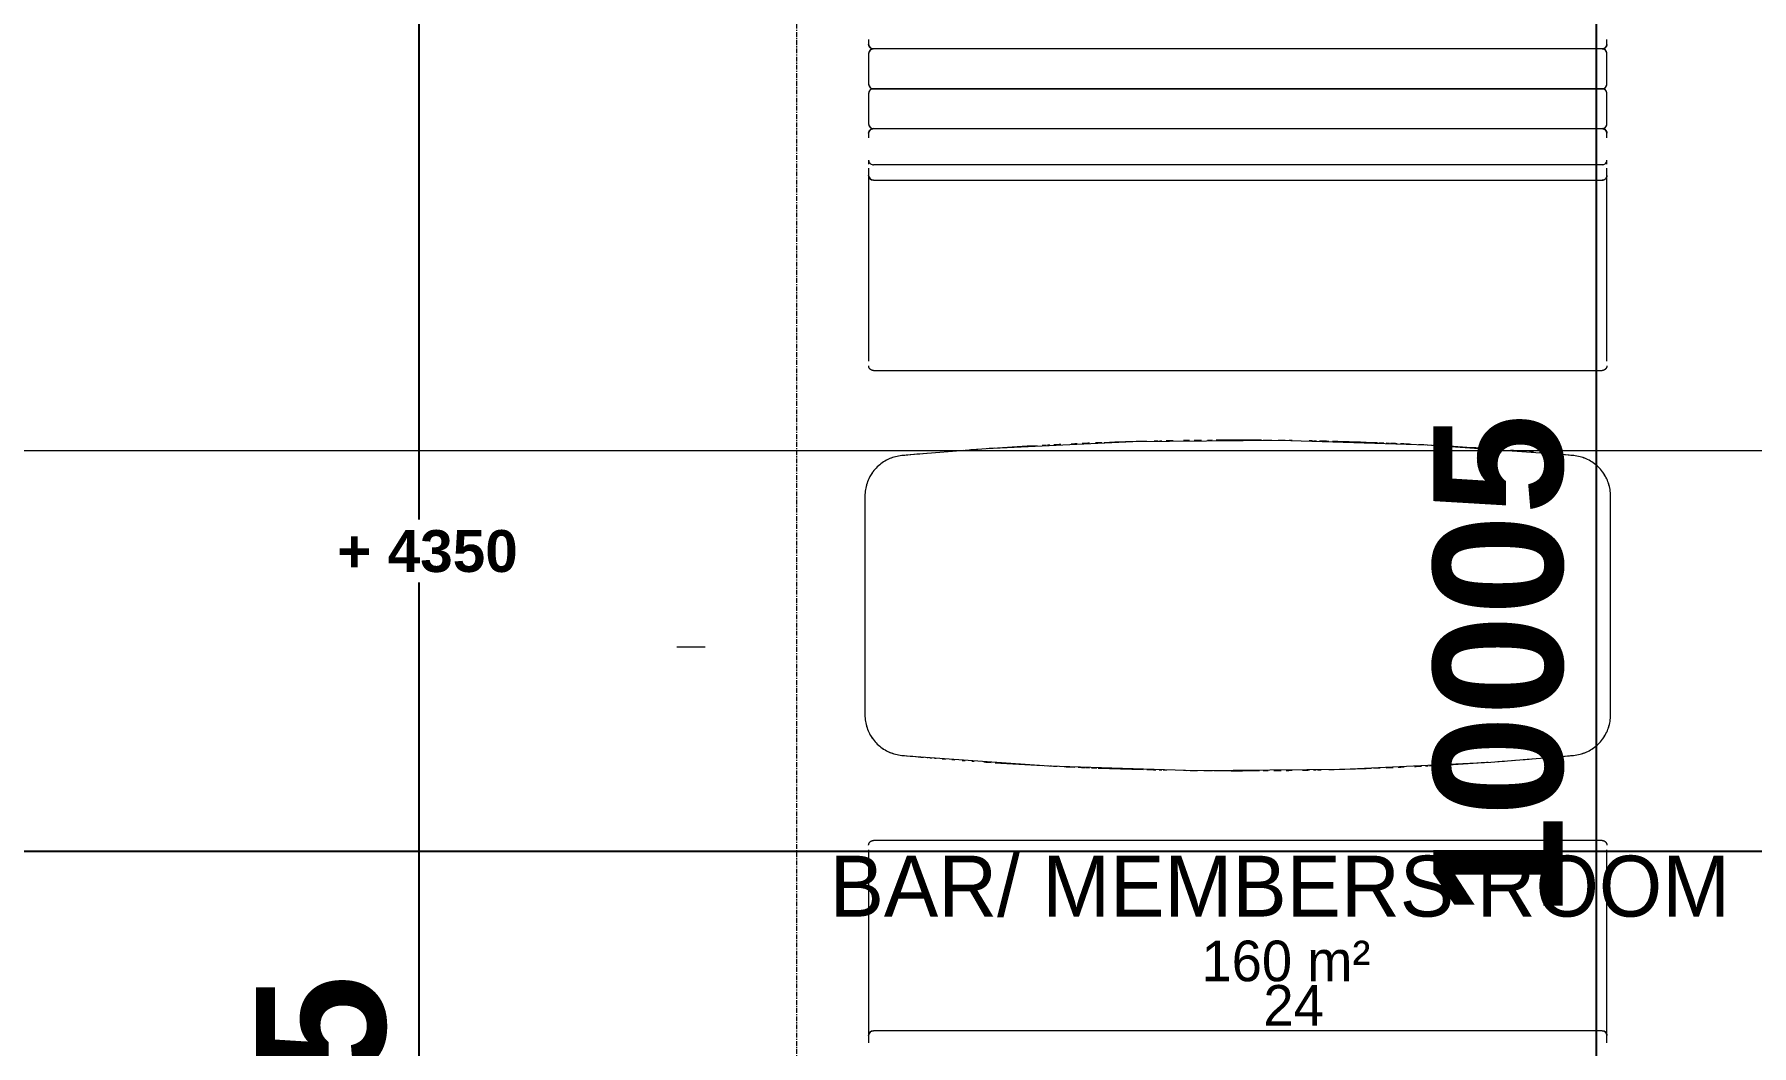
# Model space of a CAD drawing. Header units: inches. Extents: x 22 to 382261, y 22 to 371281.
# Drawn here: x 40439 to 45092, y 172039 to 174780 of the extents above; entities that cross this region are included whole.
import ezdxf

# ---------------------------------------------------------------- set-up
doc = ezdxf.new("R2010")
doc.units = ezdxf.units.IN
doc.header["$MEASUREMENT"] = 0
doc.linetypes.add('Grid Line 1_2_', pattern=[22.225, 12.7, -3.175, 3.175, -3.175])
for name, color, linetype, lineweight in [('A-ANNO-DIMS', 211, 'Continuous', 9), ('A-AREA-IDEN', 2, 'Continuous', 9), ('G-ANNO-DIMS', 111, 'Continuous', 9), ('G-ANNO-SYMB', 111, 'Continuous', 9), ('I-FURN', 30, 'Continuous', 9), ('S-GRID', 1, 'Continuous', 9)]:
    doc.layers.add(name, color=color, linetype=linetype, lineweight=lineweight)
doc.styles.add('Arial_B', font='arialbd.ttf', dxfattribs={"height": 350.793651})
doc.styles.add('Arial_B_1', font='arialbd.ttf', dxfattribs={"height": 180.555556})
doc.styles.add('Century Gothic_1', font='GOTHIC.TTF', dxfattribs={"height": 1})
doc.styles.add('Gill Sans MT', font='GIL_____.TTF', dxfattribs={"height": 262.5})
doc.dimstyles.new('2', dxfattribs={"dimscale": 304.8, "dimtxt": 346.888196, "dimasz": 0.221354, "dimexe": 1.338583, "dimexo": 0.0625, "dimgap": 0.278871, "dimtad": 1, "dimdec": 0, "dimzin": 0, "dimdsep": 46, "dimtxsty": 'Arial_B', "dimblk1": 'OBLIQUE', "dimblk2": 'OBLIQUE', "dimsah": 1, "dimcen": 0.09, "dimdle": 0.557743, "dimazin": 0, "dimtfac": 1, "dimtdec": 4, "dimtix": 1, "dimtmove": 0, "dimatfit": 3, "dimfxl": 0.557743, "dimfxlon": 1, "dimtvp": 1, "dimtolj": 1, "dimtzin": 0, "dimarcsym": 2})

# ---------------------------------------------------------------- blocks, each defined once
blk = doc.blocks.new('DGGFRG - DGGFRG-V17-02-FIRST FLOOR DIM - PART B')
at = {"layer": 'I-FURN'}
for p, q in [((-1000, 1185.1), (-1000, 662.2)), ((1000, 662.2), (1000, 1185.1)), ((-987.3, 1152.4), (987.3, 1152.4)), ((-987.3, 1152.3), (987.3, 1152.3)), ((-987.3, 636.8), (987.3, 636.8)), ((-743.2, 419.9), (-750.8, 419.4)), ((-716.4, 421.9), (-722.9, 421.4)), ((-704.8, 422.7), (-707.5, 422.6)), ((-519.1, 434.1), (-529.9, 433.6)), ((-508.8, 434.7), (-515.5, 434.3)), ((-441.8, 437.9), (-450.9, 437.5)), ((-434.7, 438.2), (-440.7, 437.9)), ((-368.7, 440.8), (-385.7, 440.2)), ((-215.6, 445.3), (-226.3, 445.1)), ((-205.2, 445.5), (-212, 445.4)), ((-138.3, 446.7), (-147.3, 446.6)), ((-131, 446.8), (-137.1, 446.7)), ((-69, 447.4), (-82.1, 447.3)), ((147.3, 446.6), (139.1, 446.7)), ((202.5, 445.6), (193.5, 445.8)), ((213, 445.4), (205.4, 445.5)), ((396, 439.8), (381.7, 440.3)), ((411.5, 439.2), (401.6, 439.6)), ((450.1, 437.5), (441.1, 437.9)), ((524.3, 433.9), (515.1, 434.4)), ((720.4, 421.6), (714.1, 422.1)), ((746.7, 419.7), (738.8, 420.3)), ((774.4, 417.6), (766.7, 418.2)), ((801.2, 415.5), (791.4, 416.2)), ((821.4, 413.8), (817.2, 414.1)), ((834.1, 412.7), (828.7, 413.2)), ((841.9, 412.1), (839.1, 412.3)), ((-1010, 296.5), (-1010, -296.5)), ((1010, -296.5), (1010, 296.5)), ((-841.9, -412.1), (-839.2, -412.3)), ((-834.1, -412.8), (-828.8, -413.2)), ((-821.4, -413.8), (-817.3, -414.2)), ((-801.2, -415.5), (-790.7, -416.3)), ((-774.4, -417.6), (-766.8, -418.2)), ((-746.6, -419.7), (-738.9, -420.3)), ((-720.4, -421.7), (-714.2, -422.1)), ((-524.3, -433.9), (-515.1, -434.4)), ((-450.1, -437.6), (-441.2, -438)), ((-411.5, -439.2), (-401.7, -439.6)), ((-396, -439.9), (-381.8, -440.4)), ((-212.9, -445.5), (-205.4, -445.6)), ((-202.6, -445.7), (-193.5, -445.9)), ((-147.2, -446.7), (-139.1, -446.8)), ((69, -447.5), (82.1, -447.4)), ((131.1, -446.9), (137.1, -446.8)), ((138.2, -446.8), (147.2, -446.7)), ((205.3, -445.6), (212, -445.5)), ((215.6, -445.4), (226.3, -445.2)), ((368.7, -440.9), (385.7, -440.3)), ((434.7, -438.3), (440.8, -438)), ((441.8, -437.9), (450.9, -437.5)), ((508.8, -434.7), (515.6, -434.4)), ((519.1, -434.2), (529.9, -433.6)), ((704.8, -422.8), (707.5, -422.6)), ((716.5, -421.9), (722.9, -421.5)), ((743.3, -420), (750.9, -419.4)), ((987.3, -636.8), (-987.3, -636.8)), ((-1000, -662.2), (-1000, -1185.1)), ((1000, -1185.1), (1000, -662.2)), ((987.3, -1152.3), (-987.3, -1152.3)), ((987.3, -1152.4), (-987.3, -1152.4)), ((-1000, -1195.8), (-1000, -1206.4)), ((-987.3, -1194.3), (987.3, -1194.3)), ((1000, -1206.4), (1000, -1195.8)), ((-1000, -1266.8), (-1000, -1273)), ((-1000, -1266.8), (-1000, -1273)), ((-1000, -1273), (-1000, -1279.4)), ((987.3, -1292.1), (-987.3, -1292.1)), ((994.6, -1289.8), (994.2, -1290)), ((995.4, -1289.1), (995, -1289.5)), ((1000, -1273), (1000, -1266.8)), ((1000, -1273), (1000, -1266.8)), ((1000, -1279.4), (1000, -1273)), ((-1000, -1304.8), (-1000, -1387.3)), ((1000, -1387.3), (1000, -1304.8)), ((-987.3, -1400), (987.3, -1400))]:
    blk.add_line(p, q, dxfattribs=at)
at = {"layer": 'I-FURN', "flags": 128}
for points in [[(-987.3, 1152.3), (-987.8, 1152.3), (-988.3, 1152.3), (-988.8, 1152.4), (-989.3, 1152.4), (-989.8, 1152.5), (-990.3, 1152.6), (-990.8, 1152.8), (-991.3, 1152.9), (-991.8, 1153.1), (-992.2, 1153.3), (-992.7, 1153.5), (-993.2, 1153.7), (-993.6, 1154), (-994, 1154.2), (-994.5, 1154.5), (-994.9, 1154.8), (-995.3, 1155.1), (-995.7, 1155.4), (-996, 1155.8), (-996.4, 1156.1), (-996.8, 1156.5), (-997.1, 1156.9), (-997.4, 1157.3), (-997.7, 1157.7), (-998, 1158.1), (-998.3, 1158.5), (-998.5, 1159), (-998.7, 1159.4), (-998.9, 1159.9), (-999.1, 1160.4), (-999.3, 1160.8), (-999.5, 1161.3), (-999.6, 1161.8), (-999.7, 1162.3), (-999.8, 1162.8), (-999.9, 1163.3), (-999.9, 1163.8), (-1000, 1164.3), (-1000, 1164.8), (-1000, 1165)], [(1000, 1165), (1000, 1164.5), (1000, 1164), (999.9, 1163.5), (999.8, 1162.9), (999.7, 1162.4), (999.6, 1162), (999.5, 1161.5), (999.4, 1161), (999.2, 1160.5), (999, 1160), (998.8, 1159.6), (998.6, 1159.1), (998.3, 1158.7), (998.1, 1158.2), (997.8, 1157.8), (997.5, 1157.4), (997.2, 1157), (996.8, 1156.6), (996.5, 1156.2), (996.1, 1155.9), (995.8, 1155.5), (995.4, 1155.2), (995, 1154.9), (994.6, 1154.6), (994.2, 1154.3), (993.7, 1154), (993.3, 1153.8), (992.8, 1153.5), (992.4, 1153.3), (991.9, 1153.1), (991.4, 1153), (990.9, 1152.8), (990.5, 1152.7), (990, 1152.6), (989.5, 1152.5), (989, 1152.4), (988.5, 1152.3), (987.9, 1152.3), (987.4, 1152.3), (987.3, 1152.3)], [(-987.3, 636.8), (-987.8, 636.8), (-988.3, 636.9), (-988.8, 636.9), (-989.3, 637), (-989.8, 637.1), (-990.3, 637.2), (-990.8, 637.3), (-991.3, 637.5), (-991.8, 637.6), (-992.2, 637.8), (-992.7, 638), (-993.2, 638.3), (-993.6, 638.5), (-994, 638.8), (-994.5, 639), (-994.9, 639.3), (-995.3, 639.6), (-995.7, 640), (-996, 640.3), (-996.4, 640.7), (-996.8, 641), (-997.1, 641.4), (-997.4, 641.8), (-997.7, 642.2), (-998, 642.7), (-998.3, 643.1), (-998.5, 643.5), (-998.7, 644), (-998.9, 644.4), (-999.1, 644.9), (-999.3, 645.4), (-999.5, 645.9), (-999.6, 646.4), (-999.7, 646.9), (-999.8, 647.4), (-999.9, 647.9), (-999.9, 648.4), (-1000, 648.9), (-1000, 649.4), (-1000, 649.5)], [(1000, 649.5), (1000, 649), (1000, 648.5), (999.9, 648), (999.8, 647.5), (999.7, 647), (999.6, 646.5), (999.5, 646), (999.4, 645.5), (999.2, 645), (999, 644.6), (998.8, 644.1), (998.6, 643.7), (998.3, 643.2), (998.1, 642.8), (997.8, 642.3), (997.5, 641.9), (997.2, 641.5), (996.8, 641.1), (996.5, 640.8), (996.1, 640.4), (995.8, 640.1), (995.4, 639.7), (995, 639.4), (994.6, 639.1), (994.2, 638.8), (993.7, 638.6), (993.3, 638.3), (992.8, 638.1), (992.4, 637.9), (991.9, 637.7), (991.4, 637.5), (990.9, 637.4), (990.5, 637.2), (990, 637.1), (989.5, 637), (989, 636.9), (988.5, 636.9), (987.9, 636.8), (987.4, 636.8), (987.3, 636.8)], [(910, 406.1), (511.7, 434.5), (112.5, 447), (-286.9, 443.5), (-685.8, 424.1), (-910, 406.1)], [(-910, 406.1), (-914.4, 405.6), (-918.7, 404.9), (-923.1, 404.1), (-927.3, 403.1), (-931.6, 401.9), (-935.8, 400.6), (-939.9, 399.1), (-944, 397.4), (-948, 395.5), (-951.9, 393.5), (-955.7, 391.4), (-959.5, 389.1), (-963.1, 386.6), (-966.7, 384), (-970.1, 381.3), (-973.5, 378.4), (-976.7, 375.4), (-979.8, 372.3), (-982.7, 369), (-985.6, 365.7), (-988.3, 362.2), (-990.8, 358.6), (-993.2, 354.9), (-995.5, 351.2), (-997.6, 347.3), (-999.5, 343.4), (-1001.3, 339.3), (-1003, 335.2), (-1004.4, 331.1), (-1005.7, 326.9), (-1006.9, 322.6), (-1007.8, 318.4), (-1008.6, 314), (-1009.2, 309.7), (-1009.7, 305.3), (-1009.9, 300.9), (-1010, 296.5)], [(1010, 296.5), (1009.9, 300.9), (1009.6, 305.3), (1009.2, 309.7), (1008.6, 314.1), (1007.8, 318.4), (1006.8, 322.7), (1005.7, 326.9), (1004.4, 331.1), (1002.9, 335.3), (1001.3, 339.4), (999.5, 343.4), (997.6, 347.3), (995.5, 351.2), (993.2, 355), (990.8, 358.7), (988.2, 362.2), (985.5, 365.7), (982.7, 369.1), (979.7, 372.3), (976.6, 375.5), (973.4, 378.5), (970.1, 381.3), (966.6, 384.1), (963.1, 386.7), (959.4, 389.1), (955.7, 391.4), (951.8, 393.6), (947.9, 395.6), (943.9, 397.4), (939.9, 399.1), (935.7, 400.6), (931.5, 401.9), (927.3, 403.1), (923, 404.1), (918.7, 404.9), (914.3, 405.6), (910, 406.1)], [(-1010, -296.5), (-1009.9, -300.9), (-1009.6, -305.3), (-1009.2, -309.7), (-1008.6, -314.1), (-1007.8, -318.4), (-1006.8, -322.7), (-1005.7, -326.9), (-1004.4, -331.1), (-1002.9, -335.3), (-1001.3, -339.4), (-999.5, -343.4), (-997.6, -347.3), (-995.5, -351.2), (-993.2, -355), (-990.8, -358.7), (-988.2, -362.2), (-985.5, -365.7), (-982.7, -369.1), (-979.7, -372.3), (-976.6, -375.5), (-973.4, -378.5), (-970.1, -381.3), (-966.6, -384.1), (-963.1, -386.7), (-959.4, -389.1), (-955.7, -391.4), (-951.8, -393.6), (-947.9, -395.6), (-943.9, -397.4), (-939.9, -399.1), (-935.7, -400.6), (-931.5, -401.9), (-927.3, -403.1), (-923, -404.1), (-918.7, -404.9), (-914.3, -405.6), (-910.1, -406.1)], [(910.1, -406.1), (914.4, -405.6), (918.8, -404.9), (923.1, -404.1), (927.4, -403.1), (931.6, -401.9), (935.8, -400.6), (939.9, -399), (944, -397.4), (948, -395.5), (951.9, -393.5), (955.8, -391.4), (959.5, -389.1), (963.2, -386.6), (966.7, -384), (970.1, -381.3), (973.5, -378.4), (976.7, -375.4), (979.8, -372.3), (982.7, -369), (985.6, -365.7), (988.3, -362.2), (990.8, -358.6), (993.2, -354.9), (995.5, -351.1), (997.6, -347.3), (999.6, -343.3), (1001.3, -339.3), (1003, -335.2), (1004.4, -331.1), (1005.7, -326.9), (1006.9, -322.6), (1007.8, -318.3), (1008.6, -314), (1009.2, -309.6), (1009.7, -305.3), (1009.9, -300.9), (1010, -296.5)], [(-910.1, -406.1), (-512.7, -434.5), (-114.5, -447.1), (283.9, -443.7), (681.8, -424.4), (910.1, -406.1)], [(-1000, -649.5), (-1000, -649), (-1000, -648.5), (-999.9, -648), (-999.8, -647.5), (-999.7, -647), (-999.6, -646.5), (-999.5, -646), (-999.4, -645.5), (-999.2, -645), (-999, -644.6), (-998.8, -644.1), (-998.6, -643.7), (-998.3, -643.2), (-998.1, -642.8), (-997.8, -642.3), (-997.5, -641.9), (-997.2, -641.5), (-996.8, -641.1), (-996.5, -640.8), (-996.1, -640.4), (-995.8, -640.1), (-995.4, -639.7), (-995, -639.4), (-994.6, -639.1), (-994.2, -638.8), (-993.7, -638.6), (-993.3, -638.3), (-992.8, -638.1), (-992.4, -637.9), (-991.9, -637.7), (-991.4, -637.5), (-990.9, -637.4), (-990.5, -637.2), (-990, -637.1), (-989.5, -637), (-989, -636.9), (-988.5, -636.9), (-987.9, -636.8), (-987.4, -636.8), (-987.3, -636.8)], [(987.3, -636.8), (987.8, -636.8), (988.3, -636.9), (988.8, -636.9), (989.3, -637), (989.8, -637.1), (990.3, -637.2), (990.8, -637.3), (991.3, -637.5), (991.8, -637.6), (992.2, -637.8), (992.7, -638), (993.2, -638.3), (993.6, -638.5), (994, -638.8), (994.5, -639), (994.9, -639.3), (995.3, -639.6), (995.7, -640), (996, -640.3), (996.4, -640.7), (996.8, -641), (997.1, -641.4), (997.4, -641.8), (997.7, -642.2), (998, -642.7), (998.3, -643.1), (998.5, -643.5), (998.7, -644), (998.9, -644.4), (999.1, -644.9), (999.3, -645.4), (999.5, -645.9), (999.6, -646.4), (999.7, -646.9), (999.8, -647.4), (999.9, -647.9), (999.9, -648.4), (1000, -648.9), (1000, -649.4), (1000, -649.5)], [(-1000, -1165), (-1000, -1164.5), (-1000, -1164), (-999.9, -1163.5), (-999.8, -1162.9), (-999.7, -1162.4), (-999.6, -1162), (-999.5, -1161.5), (-999.4, -1161), (-999.2, -1160.5), (-999, -1160), (-998.8, -1159.6), (-998.6, -1159.1), (-998.3, -1158.7), (-998.1, -1158.2), (-997.8, -1157.8), (-997.5, -1157.4), (-997.2, -1157), (-996.8, -1156.6), (-996.5, -1156.2), (-996.1, -1155.9), (-995.8, -1155.5), (-995.4, -1155.2), (-995, -1154.9), (-994.6, -1154.6), (-994.2, -1154.3), (-993.7, -1154), (-993.3, -1153.8), (-992.8, -1153.5), (-992.4, -1153.3), (-991.9, -1153.1), (-991.4, -1153), (-990.9, -1152.8), (-990.5, -1152.7), (-990, -1152.6), (-989.5, -1152.5), (-989, -1152.4), (-988.5, -1152.3), (-987.9, -1152.3), (-987.4, -1152.3), (-987.3, -1152.3)], [(987.3, -1152.3), (987.8, -1152.3), (988.3, -1152.3), (988.8, -1152.4), (989.3, -1152.4), (989.8, -1152.5), (990.3, -1152.6), (990.8, -1152.8), (991.3, -1152.9), (991.8, -1153.1), (992.2, -1153.3), (992.7, -1153.5), (993.2, -1153.7), (993.6, -1154), (994, -1154.2), (994.5, -1154.5), (994.9, -1154.8), (995.3, -1155.1), (995.7, -1155.4), (996, -1155.8), (996.4, -1156.1), (996.8, -1156.5), (997.1, -1156.9), (997.4, -1157.3), (997.7, -1157.7), (998, -1158.1), (998.3, -1158.5), (998.5, -1159), (998.7, -1159.4), (998.9, -1159.9), (999.1, -1160.4), (999.3, -1160.8), (999.5, -1161.3), (999.6, -1161.8), (999.7, -1162.3), (999.8, -1162.8), (999.9, -1163.3), (999.9, -1163.8), (1000, -1164.3), (1000, -1164.8), (1000, -1165)], [(-997.7, -1286.6), (-998, -1286.2), (-998.3, -1285.8), (-998.5, -1285.3), (-998.7, -1284.9), (-998.9, -1284.4), (-999.1, -1284), (-999.3, -1283.5), (-999.5, -1283), (-999.6, -1282.5), (-999.7, -1282), (-999.8, -1281.5), (-999.9, -1281), (-999.9, -1280.5), (-1000, -1280)], [(-997.7, -1286.6), (-998, -1286.2), (-998.3, -1285.8), (-998.5, -1285.3), (-998.7, -1284.9), (-998.9, -1284.4), (-999.1, -1284), (-999.3, -1283.5), (-999.5, -1283), (-999.6, -1282.5), (-999.7, -1282), (-999.8, -1281.5), (-999.9, -1281), (-999.9, -1280.5), (-1000, -1280)], [(-987.3, -1292.1), (-987.8, -1292.1), (-988.3, -1292.1), (-988.8, -1292.1), (-989.3, -1292.2), (-989.8, -1292.3), (-990.3, -1292.4), (-990.8, -1292.5), (-991.3, -1292.7), (-991.8, -1292.9), (-992.2, -1293.1), (-992.7, -1293.3), (-993.2, -1293.5), (-993.6, -1293.7), (-994, -1294), (-994.5, -1294.3), (-994.9, -1294.6), (-995.3, -1294.9), (-995.7, -1295.2), (-996, -1295.5), (-996.4, -1295.9), (-996.8, -1296.3), (-997.1, -1296.7), (-997.4, -1297.1), (-997.7, -1297.5), (-998, -1297.9), (-998.3, -1298.3), (-998.5, -1298.8), (-998.7, -1299.2), (-998.9, -1299.7), (-999.1, -1300.1), (-999.3, -1300.6), (-999.5, -1301.1), (-999.6, -1301.6), (-999.7, -1302.1), (-999.8, -1302.6), (-999.9, -1303.1), (-999.9, -1303.6), (-1000, -1304.1), (-1000, -1304.6), (-1000, -1304.8)], [(-987.3, -1292.1), (-987.8, -1292), (-988.3, -1292), (-988.8, -1292), (-989.3, -1291.9), (-989.8, -1291.8), (-990.3, -1291.7), (-990.8, -1291.6), (-991.3, -1291.4), (-991.8, -1291.2), (-992.2, -1291), (-992.7, -1290.8), (-993.2, -1290.6), (-993.6, -1290.4), (-994, -1290.1), (-994.5, -1289.8), (-994.9, -1289.5), (-995.3, -1289.2), (-995.7, -1288.9), (-996, -1288.6), (-996.4, -1288.2), (-996.8, -1287.8), (-997.1, -1287.4), (-997.4, -1287)], [(-987.3, -1292.1), (-987.8, -1292), (-988.3, -1292), (-988.8, -1292), (-989.3, -1291.9), (-989.8, -1291.8), (-990.3, -1291.7), (-990.8, -1291.6), (-991.3, -1291.4), (-991.8, -1291.2), (-992.2, -1291), (-992.7, -1290.8), (-993.2, -1290.6), (-993.6, -1290.4), (-994, -1290.1), (-994.5, -1289.8), (-994.9, -1289.5), (-995.3, -1289.2), (-995.7, -1288.9), (-996, -1288.6), (-996.4, -1288.2), (-996.8, -1287.8), (-997.1, -1287.4), (-997.4, -1287)], [(993.3, -1290.6), (992.8, -1290.8), (992.4, -1291), (991.9, -1291.2), (991.4, -1291.4), (990.9, -1291.5), (990.5, -1291.7), (990, -1291.8), (989.5, -1291.9), (989, -1291.9), (988.5, -1292), (987.9, -1292), (987.4, -1292.1), (987.3, -1292.1)], [(990.5, -1291.7), (990, -1291.8), (989.5, -1291.9), (989, -1291.9), (988.5, -1292), (987.9, -1292), (987.4, -1292.1), (987.3, -1292.1)], [(1000, -1304.8), (1000, -1304.2), (1000, -1303.7), (999.9, -1303.2), (999.8, -1302.7), (999.7, -1302.2), (999.6, -1301.7), (999.5, -1301.2), (999.4, -1300.8), (999.2, -1300.3), (999, -1299.8), (998.8, -1299.3), (998.6, -1298.9), (998.3, -1298.4), (998.1, -1298), (997.8, -1297.6), (997.5, -1297.2), (997.2, -1296.8), (996.8, -1296.4), (996.5, -1296), (996.1, -1295.6), (995.8, -1295.3), (995.4, -1295), (995, -1294.6), (994.6, -1294.3), (994.2, -1294.1), (993.7, -1293.8), (993.3, -1293.5), (992.8, -1293.3), (992.4, -1293.1), (991.9, -1292.9), (991.4, -1292.7), (990.9, -1292.6), (990.5, -1292.4), (990, -1292.3), (989.5, -1292.2), (989, -1292.2), (988.5, -1292.1), (987.9, -1292.1), (987.4, -1292.1), (987.3, -1292.1)], [(993.3, -1290.6), (992.8, -1290.8), (992.4, -1291)], [(1000, -1279.4), (1000, -1279.9), (1000, -1280.4), (999.9, -1280.9), (999.8, -1281.4), (999.7, -1281.9), (999.6, -1282.4), (999.5, -1282.9), (999.4, -1283.3), (999.2, -1283.8), (999, -1284.3), (998.8, -1284.8), (998.6, -1285.2), (998.3, -1285.7), (998.1, -1286.1), (997.8, -1286.5), (997.5, -1286.9), (997.2, -1287.3), (996.8, -1287.7), (996.5, -1288.1), (996.1, -1288.5), (995.8, -1288.8), (995.4, -1289.1), (995, -1289.5), (994.6, -1289.8), (994.2, -1290)], [(998.3, -1285.7), (998.1, -1286.1), (997.8, -1286.5), (997.5, -1286.9), (997.2, -1287.3), (996.8, -1287.7), (996.5, -1288.1)], [(1000, -1279.9), (1000, -1280.4), (999.9, -1280.9), (999.8, -1281.4), (999.7, -1281.9), (999.6, -1282.4), (999.5, -1282.9), (999.4, -1283.3), (999.2, -1283.8), (999, -1284.3)], [(-1000, -1387.3), (-1000, -1387.8), (-1000, -1388.3), (-999.9, -1388.8), (-999.8, -1389.3), (-999.7, -1389.8), (-999.6, -1390.3), (-999.5, -1390.8), (-999.4, -1391.3), (-999.2, -1391.8), (-999, -1392.2), (-998.8, -1392.7), (-998.6, -1393.2), (-998.3, -1393.6), (-998.1, -1394), (-997.8, -1394.5), (-997.5, -1394.9), (-997.2, -1395.3), (-996.8, -1395.7), (-996.5, -1396), (-996.1, -1396.4), (-995.8, -1396.8), (-995.4, -1397.1), (-995, -1397.4), (-994.6, -1397.7), (-994.2, -1398), (-993.7, -1398.3), (-993.3, -1398.5), (-992.8, -1398.7), (-992.4, -1398.9), (-991.9, -1399.1), (-991.4, -1399.3), (-990.9, -1399.5), (-990.5, -1399.6), (-990, -1399.7), (-989.5, -1399.8), (-989, -1399.9), (-988.5, -1399.9), (-987.9, -1400), (-987.4, -1400), (-987.3, -1400)], [(987.3, -1400), (987.8, -1400), (988.3, -1400), (988.8, -1399.9), (989.3, -1399.8), (989.8, -1399.7), (990.3, -1399.6), (990.8, -1399.5), (991.3, -1399.4), (991.8, -1399.2), (992.2, -1399), (992.7, -1398.8), (993.2, -1398.6), (993.6, -1398.3), (994, -1398.1), (994.5, -1397.8), (994.9, -1397.5), (995.3, -1397.2), (995.7, -1396.8), (996, -1396.5), (996.4, -1396.1), (996.8, -1395.8), (997.1, -1395.4), (997.4, -1395), (997.7, -1394.6), (998, -1394.2), (998.3, -1393.7), (998.5, -1393.3), (998.7, -1392.8), (998.9, -1392.4), (999.1, -1391.9), (999.3, -1391.4), (999.5, -1390.9), (999.6, -1390.5), (999.7, -1390), (999.8, -1389.5), (999.9, -1389), (999.9, -1388.5), (1000, -1387.9), (1000, -1387.4), (1000, -1387.3)]]:
    blk.add_lwpolyline(points, dxfattribs=at)
at = {"layer": 'I-FURN'}
for centre, radius, start, end in [((0, -9537.5), 9985.1, 93.78432, 93.89505), ((0, -9537.5), 9985.1, 93.11954, 93.73904), ((0, -9537.5), 9985.1, 92.7488, 92.85811), ((0, -9537.5), 9985.1, 92.30517, 92.41829), ((0, -9537.5), 9985.1, 91.41617, 92.07932), ((0, -9537.5), 9985.1, 91.00543, 91.11534), ((0, -9537.5), 9985.1, 90.56183, 90.67552), ((0, -9537.5), 9985.1, 89.63056, 90.33641), ((0, -9537.5), 9985.1, 89.4702, 89.60556), ((0, -9537.5), 9985.1, 89.26212, 89.37255), ((0, -9537.5), 9985.1, 88.58388, 88.72815), ((0, -9537.5), 9985.1, 87.8281, 88.52955), ((0, -9537.5), 9985.1, 87.51891, 87.6249), ((0, -9537.5), 9985.1, 87.30235, 87.41003), ((0, -9537.5), 9985.1, 87.07538, 87.18976), ((0, -9537.5), 9985.1, 86.22398, 86.96504), ((0, -9537.5), 9985.1, 86.05184, 86.16596), ((-900, 296.5), 110, 123.7884, 131.3325), ((-900, 296.5), 110, 106.461, 114.6574), ((-900, 296.5), 110, 95.2291, 99.8816), ((0, -9537.5), 9985.1, 94.85127, 95.2291), ((0, -9537.5), 9985.1, 94.43888, 94.56428), ((0, -9537.5), 9985.1, 84.7709, 85.11057), ((900, 296.5), 110, 80.1184, 84.7709), ((900, 296.5), 110, 65.3426, 73.539), ((900, 296.5), 110, 48.6675, 56.2116), ((-900, 296.5), 110, 160.5734, 168.7681), ((-900, 296.5), 110, 143.9396, 151.4407), ((900, 296.5), 110, 28.5593, 36.0604), ((900, 296.5), 110, 11.2319, 19.4266), ((-900, 296.5), 110, 175.3475, 180), ((900, 296.5), 110, 360, 4.6525), ((-900, -296.5), 110, 180, 184.6532), ((-900, -296.5), 110, 191.2296, 199.4271), ((900, -296.5), 110, 340.5729, 348.7704), ((900, -296.5), 110, 355.3468, 360), ((-900, -296.5), 110, 208.5535, 216.0561), ((900, -296.5), 110, 323.9439, 331.4465), ((-900, -296.5), 110, 228.6586, 236.2041), ((-900, -296.5), 110, 245.3288, 253.528), ((-900, -296.5), 110, 260.1045, 264.7577), ((0, 9512.5), 9960.2, 264.75765, 265.09788), ((0, 9512.5), 9960.2, 274.45013, 274.57566), ((0, 9512.5), 9960.2, 274.8638, 275.24235), ((900, -296.5), 110, 275.2423, 279.8955), ((900, -296.5), 110, 286.472, 294.6712), ((900, -296.5), 110, 303.7959, 311.3414), ((0, 9512.5), 9960.2, 266.04182, 266.15622), ((0, 9512.5), 9960.2, 266.21437, 266.77861), ((0, 9512.5), 9960.2, 266.83292, 266.95743), ((0, 9512.5), 9960.2, 267.06815, 267.18264), ((0, 9512.5), 9960.2, 267.29571, 267.40357), ((0, 9512.5), 9960.2, 267.51281, 267.61898), ((0, 9512.5), 9960.2, 267.82273, 268.52582), ((0, 9512.5), 9960.2, 268.58029, 268.7248), ((0, 9512.5), 9960.2, 269.26043, 269.37079), ((0, 9512.5), 9960.2, 269.46901, 269.60443), ((0, 9512.5), 9960.2, 269.62974, 270.33733), ((0, 9512.5), 9960.2, 270.56343, 270.67723), ((0, 9512.5), 9960.2, 271.00816, 271.118), ((0, 9512.5), 9960.2, 271.41976, 272.08465), ((0, 9512.5), 9960.2, 272.3112, 272.42443), ((0, 9512.5), 9960.2, 272.75596, 272.86519), ((0, 9512.5), 9960.2, 273.12759, 273.74835), ((0, 9512.5), 9960.2, 273.79392, 273.90493), ((-987.3, -1279.4), 12.7, 180, 270), ((-987.3, -1304.8), 12.7, 90, 180), ((987.3, -1279.4), 12.7, 270, 0), ((987.3, -1304.8), 12.7, 0, 90), ((-987.3, -1387.3), 12.7, 180, 270), ((987.3, -1387.3), 12.7, 270, 0)]:
    blk.add_arc(centre, radius, start, end, dxfattribs=at)
for centre, major_axis, ratio, start_param, end_param in [((-987.3, 1165.1), (-12.7, 0), 0.999792, 0, 1.570796), ((987.3, 1165.1), (12.7, 0), 0.999662, 4.712389, 6.283185), ((-987.3, -1165.1), (12.7, 0), 0.999792, 1.570796, 3.141593), ((987.3, -1165.1), (12.7, 0), 0.999662, 0, 1.570796)]:
    blk.add_ellipse(centre, major_axis=major_axis, ratio=ratio, start_param=start_param, end_param=end_param, dxfattribs=at)
for points, knots in [([(-987.3, -1194.3), (-988.7, -1194.3), (-991.6, -1194.8), (-995.8, -1197), (-998.5, -1200.3), (-999.8, -1203.7), (-1000, -1205.5), (-1000, -1206.4)], [-1, -1, -1, -1, -0.785714, -0.571429, -0.285714, -0.142857, 0, 0, 0, 0]), ([(1000, -1206.4), (1000, -1205.5), (999.8, -1203.7), (998.8, -1201.1), (997.3, -1198.8), (994.6, -1196.2), (991.1, -1194.6), (988.3, -1194.3), (987.3, -1194.3)], [0, 0, 0, 0, 0.142857, 0.285714, 0.428571, 0.571429, 0.857143, 1, 1, 1, 1])]:
    blk.add_open_spline(points, degree=3, knots=knots, dxfattribs=at)
blk = doc.blocks.new('DGGFRG - DGGFRG-V18-02-FIRST FLOOR DIM - PART B')
at = {"layer": 'I-FURN'}
for p, q in [((987.3, 1400), (-987.3, 1400)), ((-1000, 1387.3), (-1000, 1304.7)), ((1000, 1304.7), (1000, 1387.3)), ((-1000, 1279.4), (-1000, 1273)), ((-1000, 1273), (-1000, 1266.8)), ((-1000, 1273), (-1000, 1266.8)), ((-987.3, 1292), (987.3, 1292)), ((1000, 1273), (1000, 1279.4)), ((1000, 1266.8), (1000, 1273)), ((1000, 1266.8), (1000, 1273))]:
    blk.add_line(p, q, dxfattribs=at)
at = {"layer": 'I-FURN', "flags": 128}
for points in [[(-987.3, 1400), (-987.8, 1400), (-988.3, 1400), (-988.8, 1399.9), (-989.3, 1399.8), (-989.8, 1399.7), (-990.3, 1399.6), (-990.8, 1399.5), (-991.3, 1399.4), (-991.8, 1399.2), (-992.2, 1399), (-992.7, 1398.8), (-993.2, 1398.6), (-993.6, 1398.3), (-994, 1398.1), (-994.5, 1397.8), (-994.9, 1397.5), (-995.3, 1397.2), (-995.7, 1396.8), (-996, 1396.5), (-996.4, 1396.1), (-996.8, 1395.8), (-997.1, 1395.4), (-997.4, 1395), (-997.7, 1394.6), (-998, 1394.2), (-998.3, 1393.7), (-998.5, 1393.3), (-998.7, 1392.8), (-998.9, 1392.4), (-999.1, 1391.9), (-999.3, 1391.4), (-999.5, 1390.9), (-999.6, 1390.5), (-999.7, 1390), (-999.8, 1389.5), (-999.9, 1389), (-999.9, 1388.5), (-1000, 1387.9), (-1000, 1387.4), (-1000, 1387.3)], [(1000, 1387.3), (1000, 1387.8), (1000, 1388.3), (999.9, 1388.8), (999.8, 1389.3), (999.7, 1389.8), (999.6, 1390.3), (999.5, 1390.8), (999.4, 1391.3), (999.2, 1391.8), (999, 1392.2), (998.8, 1392.7), (998.6, 1393.2), (998.3, 1393.6), (998.1, 1394), (997.8, 1394.5), (997.5, 1394.9), (997.2, 1395.3), (996.8, 1395.7), (996.5, 1396), (996.1, 1396.4), (995.8, 1396.8), (995.4, 1397.1), (995, 1397.4), (994.6, 1397.7), (994.2, 1398), (993.7, 1398.3), (993.3, 1398.5), (992.8, 1398.7), (992.4, 1398.9), (991.9, 1399.1), (991.4, 1399.3), (990.9, 1399.5), (990.5, 1399.6), (990, 1399.7), (989.5, 1399.8), (989, 1399.9), (988.5, 1399.9), (987.9, 1400), (987.4, 1400), (987.3, 1400)], [(-1000, 1304.7), (-1000, 1304.2), (-1000, 1303.7), (-999.9, 1303.2), (-999.8, 1302.7), (-999.7, 1302.2), (-999.6, 1301.7), (-999.5, 1301.2), (-999.4, 1300.8), (-999.2, 1300.3), (-999, 1299.8), (-998.8, 1299.3), (-998.6, 1298.9), (-998.3, 1298.4), (-998.1, 1298), (-997.8, 1297.6), (-997.5, 1297.2), (-997.2, 1296.8), (-996.8, 1296.4), (-996.5, 1296), (-996.1, 1295.6), (-995.8, 1295.3), (-995.4, 1295), (-995, 1294.6), (-994.6, 1294.3), (-994.2, 1294.1), (-993.7, 1293.8), (-993.3, 1293.5), (-992.8, 1293.3), (-992.4, 1293.1), (-991.9, 1292.9), (-991.4, 1292.7), (-990.9, 1292.6), (-990.5, 1292.4), (-990, 1292.3), (-989.5, 1292.2), (-989, 1292.2), (-988.5, 1292.1), (-987.9, 1292.1), (-987.4, 1292), (-987.3, 1292)], [(987.3, 1292), (987.8, 1292.1), (988.3, 1292.1), (988.8, 1292.1), (989.3, 1292.2), (989.8, 1292.3), (990.3, 1292.4), (990.8, 1292.5), (991.3, 1292.7), (991.8, 1292.9), (992.2, 1293.1), (992.7, 1293.3), (993.2, 1293.5), (993.6, 1293.7), (994, 1294), (994.5, 1294.3), (994.9, 1294.6), (995.3, 1294.9), (995.7, 1295.2), (996, 1295.5), (996.4, 1295.9), (996.8, 1296.3), (997.1, 1296.7), (997.4, 1297.1), (997.7, 1297.5), (998, 1297.9), (998.3, 1298.3), (998.5, 1298.8), (998.7, 1299.2), (998.9, 1299.7), (999.1, 1300.1), (999.3, 1300.6), (999.5, 1301.1), (999.6, 1301.6), (999.7, 1302.1), (999.8, 1302.6), (999.9, 1303.1), (999.9, 1303.6), (1000, 1304.1), (1000, 1304.6), (1000, 1304.7)], [(-1000, 1279.9), (-1000, 1280.4), (-999.9, 1280.9), (-999.8, 1281.4), (-999.7, 1281.9), (-999.6, 1282.4), (-999.5, 1282.9), (-999.4, 1283.3), (-999.2, 1283.8), (-999, 1284.3), (-998.8, 1284.8), (-998.6, 1285.2), (-998.3, 1285.7), (-998.1, 1286.1), (-997.8, 1286.5), (-997.5, 1286.9)], [(-1000, 1279.9), (-1000, 1280.4), (-999.9, 1280.9), (-999.8, 1281.4), (-999.7, 1281.9), (-999.6, 1282.4), (-999.5, 1282.9), (-999.4, 1283.3), (-999.2, 1283.8), (-999, 1284.3), (-998.8, 1284.8), (-998.6, 1285.2), (-998.3, 1285.7), (-998.1, 1286.1), (-997.8, 1286.5), (-997.5, 1286.9)], [(-997.2, 1287.3), (-996.8, 1287.7), (-996.5, 1288.1), (-996.1, 1288.5), (-995.8, 1288.8), (-995.4, 1289.1), (-995, 1289.5), (-994.6, 1289.8), (-994.2, 1290), (-993.7, 1290.3), (-993.3, 1290.6), (-992.8, 1290.8), (-992.4, 1291), (-991.9, 1291.2), (-991.4, 1291.4), (-990.9, 1291.5), (-990.5, 1291.7), (-990, 1291.8), (-989.5, 1291.9), (-989, 1291.9), (-988.5, 1292), (-987.9, 1292), (-987.4, 1292), (-987.3, 1292)], [(-997.2, 1287.3), (-996.8, 1287.7), (-996.5, 1288.1), (-996.1, 1288.5), (-995.8, 1288.8), (-995.4, 1289.1), (-995, 1289.5), (-994.6, 1289.8), (-994.2, 1290), (-993.7, 1290.3), (-993.3, 1290.6), (-992.8, 1290.8), (-992.4, 1291), (-991.9, 1291.2), (-991.4, 1291.4), (-990.9, 1291.5), (-990.5, 1291.7), (-990, 1291.8), (-989.5, 1291.9), (-989, 1291.9), (-988.5, 1292), (-987.9, 1292), (-987.4, 1292), (-987.3, 1292)], [(987.3, 1292), (987.8, 1292), (988.3, 1292), (988.8, 1292), (989.3, 1291.9), (989.8, 1291.8), (990.3, 1291.7)], [(987.3, 1292), (987.8, 1292), (988.3, 1292), (988.8, 1292), (989.3, 1291.9), (989.8, 1291.8), (990.3, 1291.7), (990.8, 1291.6), (991.3, 1291.4), (991.8, 1291.2), (992.2, 1291), (992.7, 1290.8), (993.2, 1290.6)], [(992.2, 1291), (992.7, 1290.8), (993.2, 1290.6)], [(994, 1290.1), (994.5, 1289.8), (994.9, 1289.5), (995.3, 1289.2), (995.7, 1288.9), (996, 1288.6), (996.4, 1288.2), (996.8, 1287.8), (997.1, 1287.4), (997.4, 1287), (997.7, 1286.6), (998, 1286.2), (998.3, 1285.8), (998.5, 1285.3), (998.7, 1284.9), (998.9, 1284.4), (999.1, 1284), (999.3, 1283.5), (999.5, 1283), (999.6, 1282.5), (999.7, 1282), (999.8, 1281.5), (999.9, 1281), (999.9, 1280.5), (1000, 1280), (1000, 1279.5)], [(994, 1290.1), (994.5, 1289.8), (994.9, 1289.5), (995.3, 1289.2)], [(996.4, 1288.2), (996.8, 1287.8), (997.1, 1287.4), (997.4, 1287), (997.7, 1286.6), (998, 1286.2), (998.3, 1285.8)], [(998.9, 1284.4), (999.1, 1284), (999.3, 1283.5), (999.5, 1283), (999.6, 1282.5), (999.7, 1282), (999.8, 1281.5), (999.9, 1281), (999.9, 1280.5), (1000, 1280)]]:
    blk.add_lwpolyline(points, dxfattribs=at)
at = {"layer": 'I-FURN'}
for centre, start, end in [((-987.3, 1387.3), 90, 180), ((987.3, 1387.3), 0, 90), ((-987.3, 1304.7), 180, 270), ((987.3, 1304.7), 270, 360), ((-987.3, 1279.4), 90, 180), ((987.3, 1279.4), 0, 90)]:
    blk.add_arc(centre, 12.7, start, end, dxfattribs=at)
blk = doc.blocks.new('_Oblique')
at = {"color": 0, "linetype": 'ByBlock', "lineweight": -2}
blk.add_line((-0.5, -0.5), (0.5, 0.5), dxfattribs=at)
blk = doc.blocks.new('*D5495')
at = {"layer": 'A-ANNO-DIMS', "color": 0, "lineweight": -2, "transparency": 16777216}
for p, q in [((41481.9, 164857), (41481.9, 178242)), ((41391, 178072), (41889.9, 178072)), ((41391, 165027), (41889.9, 165027))]:
    blk.add_line(p, q, dxfattribs=at)
at = {"layer": 'Defpoints', "color": 0, "transparency": 16777216}
for p in [(41371.9, 178072), (41481.9, 178072), (41371.9, 165027)]:
    blk.add_point(p, dxfattribs=at)
at = {"layer": 'A-ANNO-DIMS', "color": 0, "lineweight": -2, "transparency": 16777216, "xscale": 67.46874999999999, "yscale": 67.46874999999999, "zscale": 67.46874999999999}
for p, rotation in [((41481.9, 178072), 90), ((41481.9, 165027), 270)]:
    blk.add_blockref('_Oblique', p, dxfattribs=dict(at, rotation=rotation))
at = {"layer": 'A-ANNO-DIMS', "color": 0, "transparency": 16777216, "insert": (41217.8, 171549.5), "char_height": 350.79, "width": 1026.089, "attachment_point": 5, "rotation": 90, "style": 'Arial_B'}
blk.add_mtext('\\A1;13045', dxfattribs=at)
blk = doc.blocks.new('*D5535')
at = {"layer": 'A-ANNO-DIMS', "color": 0, "lineweight": -2, "transparency": 16777216}
for p, q in [((28139.5, 172475), (28139.5, 172973.9)), ((49185.6, 172475), (49185.6, 172973.9)), ((27969.5, 172565.9), (49355.6, 172565.9))]:
    blk.add_line(p, q, dxfattribs=at)
at = {"layer": 'Defpoints', "color": 0, "transparency": 16777216}
for p in [(49185.6, 172565.9), (28139.5, 172455.9), (49185.6, 172455.9)]:
    blk.add_point(p, dxfattribs=at)
at = {"layer": 'A-ANNO-DIMS', "color": 0, "lineweight": -2, "transparency": 16777216, "xscale": 67.46874999999999, "yscale": 67.46874999999999, "zscale": 67.46874999999999, "rotation": 180}
blk.add_blockref('_Oblique', (28139.5, 172565.9), dxfattribs=at)
at = {"layer": 'A-ANNO-DIMS', "color": 0, "lineweight": -2, "transparency": 16777216, "xscale": 67.46874999999999, "yscale": 67.46874999999999, "zscale": 67.46874999999999}
blk.add_blockref('_Oblique', (49185.6, 172565.9), dxfattribs=at)
at = {"layer": 'A-ANNO-DIMS', "color": 0, "transparency": 16777216, "insert": (38662.5, 172830.1), "char_height": 350.79, "width": 1026.089, "attachment_point": 5, "style": 'Arial_B'}
blk.add_mtext('\\A1;21046', dxfattribs=at)
blk = doc.blocks.new('*D5555')
at = {"layer": 'A-ANNO-DIMS', "color": 0, "lineweight": -2, "transparency": 16777216}
for p, q in [((44670.9, 178242), (44670.9, 167897)), ((44761.8, 178072), (44262.9, 178072)), ((44761.8, 168067), (44262.9, 168067))]:
    blk.add_line(p, q, dxfattribs=at)
at = {"layer": 'Defpoints', "color": 0, "transparency": 16777216}
for p in [(44780.9, 178072), (44670.9, 168067), (44780.9, 168067)]:
    blk.add_point(p, dxfattribs=at)
at = {"layer": 'A-ANNO-DIMS', "color": 0, "lineweight": -2, "transparency": 16777216, "xscale": 67.46874999999999, "yscale": 67.46874999999999, "zscale": 67.46874999999999}
for p, rotation in [((44670.9, 178072), 90), ((44670.9, 168067), 270)]:
    blk.add_blockref('_Oblique', p, dxfattribs=dict(at, rotation=rotation))
at = {"layer": 'A-ANNO-DIMS', "color": 0, "transparency": 16777216, "insert": (44406.8, 173069.5), "char_height": 350.79, "width": 1026.089, "attachment_point": 5, "rotation": 90, "style": 'Arial_B'}
blk.add_mtext('\\A1;10005', dxfattribs=at)

msp = doc.modelspace()

# ---------------------------------------------------------------- linework, layer by layer
at = {"layer": 'G-ANNO-DIMS'}
msp.add_line((42179.7, 173120.4), (42256.8, 173120.4), dxfattribs=at)
at = {"layer": 'G-ANNO-SYMB'}
msp.add_line((13325.2, 173652), (50324.3, 173652), dxfattribs=at)
at = {"layer": 'S-GRID', "linetype": 'Grid Line 1_2_'}
msp.add_line((42504.5, 160215.5), (42504.5, 184629.6), dxfattribs=at)

# ---------------------------------------------------------------- block references
at = {"layer": 'I-FURN', "rotation": 180}
for name, p in [('DGGFRG - DGGFRG-V18-02-FIRST FLOOR DIM - PART B', (43699.5, 176032)), ('DGGFRG - DGGFRG-V17-02-FIRST FLOOR DIM - PART B', (43699.5, 173232))]:
    msp.add_blockref(name, p, dxfattribs=at)

# ---------------------------------------------------------------- texts
at = {"layer": 'A-AREA-IDEN', "attachment_point": 1}
for s, insert, char_height, width, style in [('BAR/ MEMBERS ROOM', (42593.7, 172554.1), 165, 3060.041, 'Gill Sans MT'), ('160 m²', (43601.3, 172323.9), 110, 617.299, 'Century Gothic_1'), ('24', (43769, 172203.6), 110, 211.645, 'Century Gothic_1')]:
    msp.add_mtext(s, dxfattribs=dict(at, insert=insert, char_height=char_height, width=width, style=style))

# ---------------------------------------------------------------- dimensions: what is measured, and where the dimension line sits
at = {"layer": 'A-ANNO-DIMS'}
for base, p1, p2, override, picture, middle in [((41481.9, 178072), (41371.9, 165027), (41371.9, 178072), {"dimpost": '<>', "dimfxl": 13045}, '*D5495', (41217.8, 171549.5)), ((44670.9, 168067), (44780.9, 178072), (44780.9, 168067), {"dimpost": '<>', "dimfxl": 10005}, '*D5555', (44406.8, 173069.5))]:
    dim = msp.add_linear_dim(base=base, p1=p1, p2=p2, angle=90, dimstyle='2', override=override, dxfattribs=at)
    dim.commit()
    dim.dimension.update_dxf_attribs({"geometry": picture, "text_midpoint": middle})
dim = msp.add_linear_dim(base=(49185.6, 172565.9), p1=(28139.5, 172455.9), p2=(49185.6, 172455.9), dimstyle='2', override={"dimpost": '<>', "dimfxl": 21046.1}, dxfattribs=at)
dim.commit()
dim.dimension.update_dxf_attribs({"geometry": '*D5535', "text_midpoint": (38662.5, 172830.1)})

# ---------------------------------------------------------------- next in the draw order: texts
at = {"layer": 'G-ANNO-DIMS', "insert": (41259.7, 173436.3), "char_height": 113.49, "width": 716.461, "attachment_point": 1, "line_spacing_factor": 0.941778, "style": 'Arial_B_1', "bg_fill": 3, "box_fill_scale": 1.25, "bg_fill_color": 256, "bg_fill_true_color": 13158600, "bg_fill_transparency": 0}
msp.add_mtext('+ 4350', dxfattribs=at)

doc.saveas('drawing.dxf')
